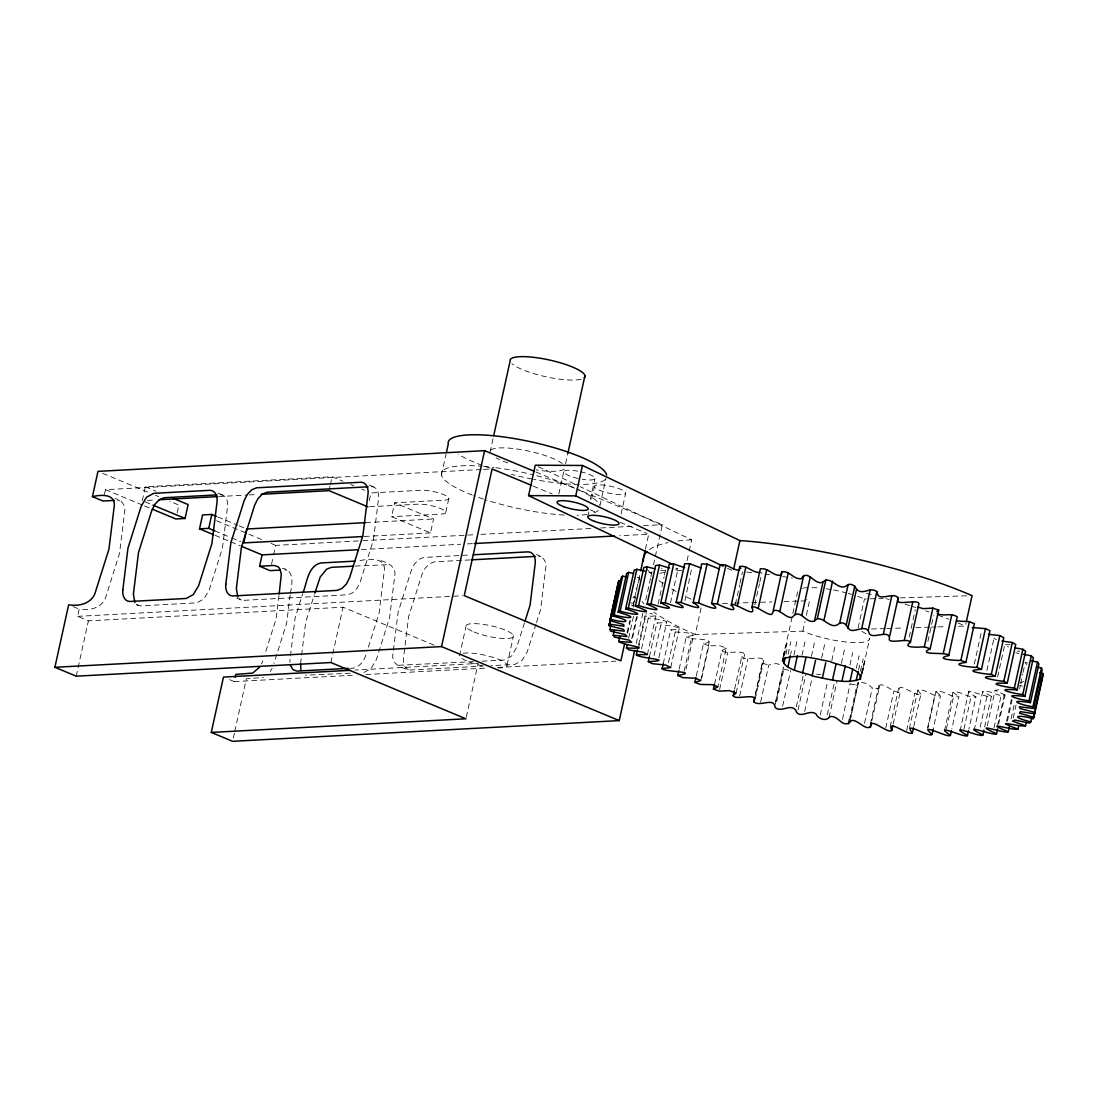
<?xml version="1.0" encoding="UTF-8"?>
<svg xmlns="http://www.w3.org/2000/svg" width="1098" height="1098" viewBox="0 0 1098 1098"><rect width="100%" height="100%" fill="white"/><g stroke="black" fill="none" stroke-linecap="round" stroke-linejoin="round"><path stroke-width="0.75" stroke-dasharray="5 3.75" d="M289.927 662.437L290.023 659.267M392.974 653.763C390.71 664.235 402.307 668.641 410.542 669.986L482.393 666.143M984.645 726.945L991.384 696.324C990.547 699.632 952.254 682.805 975.957 696.873L968.875 729.099M684.946 600.565L691.767 568.05M913.81 726.354L920.893 694.128C918.065 698.108 894.582 679.278 900.278 691.685C896.984 695.844 879.333 678.784 879.402 687.046L871.441 722.621M278.974 595.555L276.12 618.792L265.414 652.665M290.133 594.965L286.66 623.184L273.924 663.508M290.325 593.304C292.274 584.74 294.662 570.068 282.378 568.256M290.435 655.945L295.129 617.776L302.76 593.579M300.564 663.659L305.669 622.168L314.33 594.745M393.386 650.441L398.08 612.259L411.325 570.329L414.426 564.056L418.983 559.335L423.773 557.441L469.971 554.97M714.524 684.315L721.962 650.469C722.896 655.3 751.952 647.957 741.726 656.892C743.044 662.067 766.033 653.9 762.616 661.421L755.314 695.446M783.409 656.343L785.619 645.748L783.231 656.563M783.464 656.233L792.468 615.237M784.329 655.657L787.005 643.236M785.948 654.257L787.28 648.067M788.131 654.216L790.821 641.808M790.67 654.216L791.342 651.114M793.95 655.122L796.983 641.163M802.02 655.314L805.054 641.356M850.593 717.612L858.389 682.16L856.948 685.138L849.866 717.365M811.463 656.343L814.51 642.371M434.122 645.144L343.043 607.208L88.389 620.85L77.615 616.349L79.193 609.157C90.283 611.078 103.336 607.619 106.259 595.487L119.504 553.557L124.596 512.066C125.886 505.67 121.686 499.645 115.208 498.643M104.392 494.525L105.463 489.667L481.844 469.505M76.229 676.176L88.389 620.85M142.26 500.661L145.32 486.743L332.09 476.752L342.974 481.281M177.19 512.793L178.892 505.066L169.559 501.182M229.606 679.662L234.231 681.584L234.862 678.701M233.325 738.021L234.409 733.08M234.78 731.433L246.35 678.784L263.3 677.452M271.522 564.317L273.251 556.425M273.608 554.847L275.68 545.377L361.228 540.792M329.029 490.655L330.045 486.016M330.388 484.465L332.09 476.752M330.882 662.533L343.043 607.208M369.271 500.661L370.973 492.947L421.193 490.257A16.223 3.623 12.4 0 1 443.592 494.622A16.223 3.623 12.4 0 1 444.882 500.125L394.662 502.815L391.602 516.719L430.485 532.914L433.545 518.997L394.662 502.815M441.451 475.05L446.104 453.899M445.815 512.176L448.876 498.272M490.037 452.294L493.331 437.361M459.54 655.808L465.991 626.464M466.293 717.159L478.097 663.453L355.038 670.054M507.07 665.086L513.521 635.728M558.841 494.031L563.768 471.618M565.621 463.576L567.817 453.611M590.353 499.425L594.938 478.618M587.814 516.691L588.871 511.888M591.685 499.082L594.512 486.277M599.892 505.945L605.972 478.289M621.097 514.097L625.668 493.29A15.976 3.569 12.4 0 0 603.241 485.083A15.976 3.569 12.4 0 0 601.347 490.984A15.976 3.569 12.4 0 0 625.668 493.29M627.095 632.544L629.662 620.878M632.956 605.863L639.667 575.407M645.418 549.192L648.726 534.191L619.643 535.742M633.217 607.139L633.93 603.914M634.287 602.294L635.344 597.463M638.542 582.969L639.599 578.124L636.771 579.085M627.631 633.285L630.472 620.384M628.632 638.322L633.587 615.758M631.734 638.707L636.703 616.143M632.722 637.499L637.334 616.554M636.181 643.565L642.81 613.425M645.761 600.03L649.069 584.96M649.44 583.285L650.538 578.262M650.908 576.587L652.02 571.564M653.488 564.866L654.957 558.168M655.328 556.494L662.327 524.666L576.587 488.967M638.528 645.034L644.91 616.033C652.267 616.458 661.696 616.335 649.906 613.302M638.514 648.328L646.31 612.876M641.548 648.698L648.287 618.092L644.91 616.033M658.114 604.106L664.125 576.711M664.482 575.091L665.553 570.26L661.545 568.462M647.395 654.559L655.89 615.882M649.398 656.755L656.837 622.909C681.529 622.937 652.377 617.899 648.287 618.092M654.065 655.616L660.804 624.995L656.837 622.909M670.507 602.802L677.96 568.97L676.286 568.091M658.882 657.716L666.664 622.264M663.233 663.714L670.672 629.868C692.783 628.591 664.125 624.652 660.804 624.995M687.074 560.625L688.844 552.623M689.187 551.018L691.658 539.818L580.183 486.634M668.449 662.574L675.174 631.968L670.672 629.868M670.741 667.406L679.237 628.742M679.168 669.066L686.25 636.826L693.483 635.358L684.987 674.035M684.164 671.139L691.246 638.912L686.25 636.826M861.861 673.952L869.671 638.377A40.255 8.99 12.4 0 1 858.526 642.577L850.456 642.385A40.255 8.99 12.4 0 1 802.858 631.158L695.254 634.534L701.595 605.725M696.324 675.956L703.406 643.73C720.357 639.901 692.865 638.501 691.246 638.912M700.771 680.472L709.267 641.808M701.759 678.001L708.841 645.775L719.725 645.734L726.245 647.971L717.872 686.799M735.385 604.284L739.64 584.946M739.983 583.34L742.468 572.058M719.629 689.517L727.768 652.459M734.603 689.215L741.699 656.988M754.848 604.751L759.445 583.807M759.802 582.187L761.875 572.387M736.127 692.92L744.636 654.243M739.681 695.967L747.82 658.896M755.177 695.254L762.616 661.421M755.314 698.781L763.824 660.104M760.626 702.089L768.778 665.031L776.094 663.576L781.501 664.908M792.838 613.562L797.642 591.795M775.655 701.581L783.094 667.735M775.243 704.449L783.396 667.392M776.766 701.32L783.862 669.094L783.245 667.117M782.613 706.234L790.656 670.727M802.858 631.158L804.971 621.55M806.385 615.141L809.542 600.743A40.255 8.99 12.4 0 1 806.755 599.453M796.325 706.783L803.42 674.556M798.026 709.994L805.822 674.543M804.683 711.531L812.122 677.699M821.633 658.114L824.694 644.155M831.831 660.529L834.919 646.571M820.247 714.949L827.686 681.117M827.302 714.729L834.384 682.503M829.086 717.351L836.923 681.487M858.128 627.823L864.455 599.014L883.245 598.424M842.509 719.368L850.085 683.779M850.017 721.276L858.526 682.599M862.108 673.554L864.826 661.188L861.175 677.041M864.538 723.211L872.334 687.76L866.253 683.368L859.309 682.064M870.343 724.021L878.853 685.358M885.757 728.015L893.909 690.958M909.268 636.95L915.293 609.555M890.204 726.739L898.699 688.062M893.182 724.021L900.264 691.795M906.646 730.554L914.785 693.497M927.879 641.465L933.547 615.676M909.309 728.811L917.804 690.134C926.232 688.487 932.106 697.106 940.519 695.761L933.08 729.594M927.659 727.576L934.741 695.35M927.453 730.225L935.963 691.548C944.294 689.805 950.58 698.15 958.952 696.681L951.856 728.907M958.54 626.258L965.375 626.052L966.075 622.841M944.445 730.98L952.954 692.303C961.107 690.368 967.722 698.548 975.957 696.873M946.462 728.701L953.544 696.475M974.31 664.07L981.392 631.844L983.026 631.652M960.105 730.911L968.601 692.234M963.92 729.113L971.016 696.887M986.882 670.549L993.965 638.322L995.831 638.212M974.173 730.294L982.683 691.616C990.478 689.462 997.259 697.285 1005.041 695.061L998.658 724.076M980.198 727.178L986.924 696.571M997.657 676.931L1004.382 646.31M987.294 725.778L995.09 690.326L998.919 689.722L1001.582 690.477M994.047 727.754L1001.129 695.514M997.533 725.435L1004.615 693.209M1006.564 721.235L1011.533 698.671M1007.429 721.153L1012.04 700.208M1011.107 718.874L1014.291 704.367M1020.605 683.697L1022.718 674.035M1023.075 672.415L1024.146 667.584M1013.234 717.9L1016.075 705.012M1019.617 688.899L1020.33 685.674M841.384 663.398L844.472 649.453M849.962 665.004L852.721 652.61M856.33 668.215L859.103 655.822M858.581 669.78L859.624 665.127M860.393 671.262L863.165 658.869M861.354 672.978L863.426 663.7M879.402 687.046L878.88 688.789L872.334 687.76M368.365 647.147L379.071 613.274L384.163 571.784C386.976 556.425 367.857 558.731 358.373 560.941M524.46 622.937L516.815 647.12L511.544 656.041L504.366 660.008L482.118 661.202M536.016 624.103L527.356 651.512L522.085 660.433L514.907 664.4L490.957 665.676M536.524 622.484L540.6 609.582L545.706 568.078C546.996 561.696 542.796 555.67 536.318 554.668M261.571 663.961L262.875 660.721M365.826 655.204C363.603 662.012 357.838 669.107 349.946 668.27M270.314 671.386L272.112 668.353M816.555 674.213L820.961 674.515M721.962 650.469L726.382 648.122M1021.03 682.448L1023.858 681.501M665.553 570.26L660.639 570.631M677.96 568.97L675.215 569.244M363.905 672.484L371.097 668.517L376.367 659.596L389.612 617.666L394.704 576.176C396.872 566.541 387.004 562.052 379.304 560.241M1025.244 662.629L1027.81 662.904M691.658 539.818L684.919 540.202A197.997 44.208 12.4 0 0 676.395 541.163M681.597 570.425L678.235 570.617A197.997 44.208 12.4 0 0 674.721 570.96M483.545 469.409L490.394 469.052M147.352 500.386L155.847 499.933M218.667 496.557L247.53 495.02M249.232 494.924L257.714 494.471M369.587 506.754L418.132 504.16A16.223 3.623 12.4 0 1 440.531 508.525A16.223 3.623 12.4 0 1 441.821 514.029L391.602 516.719M365.634 522.648L433.545 518.997M364.275 536.455L430.485 532.914M362.93 540.71L474.13 534.753M480.979 534.383L592.179 528.426M600.73 527.973L633.244 526.23M643.51 525.681L662.327 524.666M361.311 549.576L460.529 544.265M467.377 543.894L474.226 543.537M355.258 566.06L389.845 564.633M470.246 559.911L434.314 561.833L429.524 563.727L424.967 568.435L421.865 574.721L408.621 616.651L403.515 658.141C403.048 662.41 404.009 667.817 408.387 669.684M77.615 616.349L462.533 595.747M473.567 661.655L397.833 665.292M350.262 673.211L305.436 675.201M234.231 681.584L352.266 675.27M365.963 674.529L485.714 668.119M497.696 667.474L615.731 661.161M722.443 603.475L732.695 603.159M734.397 603.104L771.976 601.924M783.931 601.539L799.303 601.059M801.005 601.004L806.124 600.853M900.333 597.888L970.358 595.692M871.441 629.003L885.098 628.564M886.813 628.523L903.887 627.974M915.842 627.603L929.512 627.178M931.214 627.123L936.333 626.958M938.049 626.903L946.586 626.642M1010.27 644.746L1004.739 644.704L1008.527 646.996M812.026 587.663L816.871 587.787A40.255 8.99 12.4 0 1 819.89 588.034M630.705 602.98L633.779 603.131M1017.119 651.073L1019.603 651.21M675.174 631.968L687.87 632.887L693.469 635.22M651.759 573.032L649.014 572.319M371.522 486.62C377.355 486.661 379.277 493.675 378.549 498.465L373.444 539.955L360.199 581.899L357.097 588.171L352.54 592.879L347.737 594.773L243.372 600.359L236.701 598.177M220.52 494.704C226.366 494.745 228.274 501.759 227.547 506.549L222.455 548.039L209.21 589.983L203.926 598.904L196.748 602.857L140.42 605.876L133.75 603.694M538.679 556.247L540.834 556.549M117.568 500.221L119.737 500.523M284.739 569.848L286.894 570.15M1018.971 653.516L1015.87 652.83M632.832 597.683L635.426 597.834L633.244 595.775M850.305 683.917L856.948 685.138M631.323 605.135L634.287 605.725M1019.658 685.399L1022.595 686.113M783.862 669.094L790.409 670.782M762.41 663.219L768.778 665.031M637.169 577.177L639.612 578.001M1021.771 682.915L1021.03 682.585M703.406 643.73L708.841 645.775M1026.836 664.674L1025.203 662.753M536.057 472.085L573.472 487.663M533.23 486.085L552.225 493.99M590.189 509.801L598.094 513.095M620.246 522.332L647.134 533.532M369.161 485.041L373.677 486.922M350.756 484.52L353.858 485.81M361.64 489.049L364.742 490.353M218.159 493.126L222.688 495.006M145.32 486.743L156.012 491.204M217.884 516.98L237.648 525.201M239.172 525.846L243.729 527.74M102.649 473.307L149.328 492.755M155.559 495.349L158.661 496.639M216.581 520.768L261.681 539.543M271.014 543.441L275.68 545.377M145.32 501.923L152.951 505.107M214.824 530.883L230.031 537.21M231.554 537.842L240.682 541.643M105.463 489.667L143.001 505.286M144.565 505.945L149.246 507.894M215.167 535.357L229.249 541.218M230.8 541.863L240.188 545.775M73.168 606.645L79.193 609.157M538.377 466.691L578.632 485.892M727.466 568.27L731.79 570.329M1005.041 695.061L995.09 690.326M996.353 639.722L993.965 638.322M239.309 598.945L241.217 600.057M136.358 604.463L138.266 605.574M991.384 696.324L982.683 691.616M952.954 692.303L958.952 696.681M935.963 691.548L940.437 695.624M917.804 690.134L920.893 694.128M580.444 471.715A15.976 3.569 12.4 0 1 594.938 478.152A15.976 3.569 12.4 0 1 582.324 479.318M578.262 478.536A15.976 3.569 12.4 0 1 563.741 471.769A15.976 3.569 12.4 0 1 579.085 471.413M691.109 599.192A197.997 44.208 12.4 0 1 685.001 596.2M676.052 591.465A197.997 44.208 12.4 0 1 670.645 588.336M663.068 583.477A197.997 44.208 12.4 0 1 658.292 580.019M650.675 573.334A197.997 44.208 12.4 0 1 646.928 568.86M649.343 549.659A197.997 44.208 12.4 0 1 668.051 542.59M695.267 634.534A197.997 44.208 12.4 0 1 653.914 612.162M643.991 603.749A197.997 44.208 12.4 0 1 641.959 601.484M636.799 591.355A197.997 44.208 12.4 0 1 636.854 588.212M659.733 573.362A197.997 44.208 12.4 0 1 666.541 572.044M746.695 572.099A197.997 44.208 12.4 0 1 751.718 572.607M764.826 574.103A197.997 44.208 12.4 0 1 769.629 574.721M782.6 576.532A197.997 44.208 12.4 0 1 792.481 578.07M866.363 593.387A197.997 44.208 12.4 0 1 874.639 595.528M886.059 598.616A197.997 44.208 12.4 0 1 889.284 599.522M905.136 604.188A197.997 44.208 12.4 0 1 909.789 605.629M911.326 606.123A197.997 44.208 12.4 0 1 915.897 607.578M925.669 610.817A197.997 44.208 12.4 0 1 928.867 611.915M938.214 615.237A197.997 44.208 12.4 0 1 948.686 619.19M957.923 622.895A197.997 44.208 12.4 0 1 965.375 626.052M861.848 631.364A40.255 8.99 12.4 0 1 868.202 635.687M802.652 588.226A40.255 8.99 12.4 0 1 808.801 587.595M826.314 588.803A40.255 8.99 12.4 0 1 832.078 589.736M833.547 589.997A40.255 8.99 12.4 0 1 846.682 592.989M848.329 593.428A40.255 8.99 12.4 0 1 851.581 594.375M857.703 596.365A40.255 8.99 12.4 0 1 864.455 599.014M564.18 469.011A38.334 8.564 12.4 0 1 536.099 469.903M507.77 462.931A38.334 8.564 12.4 0 1 496.131 457.866M490.765 450.166A38.334 8.564 12.4 0 1 524.103 450.166A38.334 8.564 12.4 0 1 562.217 463.548M581.02 379.263A38.334 8.564 12.4 0 1 544.773 376.504A38.334 8.564 12.4 0 1 511.942 363.671M598.369 510.446A81.142 18.117 12.4 0 1 593.318 513.082M587.128 514.468A81.142 18.117 12.4 0 1 577.081 515.278M564.221 515.058A81.142 18.117 12.4 0 1 485.014 499.604M483.353 499.055A81.142 18.117 12.4 0 1 473.732 495.651M472.222 495.061A81.142 18.117 12.4 0 1 481.953 466.252M483.614 466.389A81.142 18.117 12.4 0 1 494.004 467.487M495.774 467.707A81.142 18.117 12.4 0 1 533.655 474.926M536.785 475.709A81.142 18.117 12.4 0 1 599.426 504.641M463.054 653.31A24.348 5.435 12.4 0 1 499.151 659.596A24.348 5.435 12.4 0 1 498.053 667.886M483.12 665.964A24.348 5.435 12.4 0 1 460.707 657.482M605.163 479.538A81.142 18.117 12.4 0 1 580.869 484.424M579.305 484.424A81.142 18.117 12.4 0 1 533.601 479.346M532.022 479.03A81.142 18.117 12.4 0 1 511.366 474.377M490.147 468.16A81.142 18.117 12.4 0 1 483.642 465.909M482.077 465.332A81.142 18.117 12.4 0 1 458.086 454.119M473.924 631.94A24.348 5.435 12.4 0 0 513.068 637.073A24.348 5.435 12.4 0 0 482.296 624.254A24.348 5.435 12.4 0 0 473.924 631.94"/><path stroke-width="1.5" d="M300.564 663.659L300.948 669.753M759.843 572.415C752.322 573.032 747.477 565.072 739.736 566.458L731.241 605.135C734.178 601.155 757.593 620.082 751.869 607.469L760.365 568.791C768.504 567.446 772.91 576.45 781.007 575.242M734.26 690.834L733.19 695.665C734.754 700.634 757.524 692.632 754.12 700.099L753.887 701.787C758.718 707.139 773.088 697.765 774.749 705.794L775.284 707.647C781.694 712.876 790.08 703.447 795.625 710.008C799.179 720.412 809.391 708.553 815.992 713.988C818.106 718.929 826.506 721.908 829.635 716.816C837.815 714.318 842.509 728.537 849.811 722.264C854.436 714.729 866.336 733.382 870.906 725.723C870.838 717.461 888.488 734.507 891.768 730.348C886.072 717.955 909.556 736.785 912.383 732.805L913.454 727.96M279.18 593.894L281.321 574.13L279.784 568.737L278.261 566.87L274.198 565.456L259.595 566.239L262.079 554.888L357.893 549.755M814.496 620.988C821.496 612.3 830.541 632.27 839.448 623.239C848.644 620.878 845.735 632.324 854.766 630.252C858.924 629.525 867.145 625.984 868.889 632.132C870 640.944 888.502 628.948 889.504 637.842C886.319 645.322 908.787 637.279 910.434 642.261L918.944 603.584C917.379 598.63 894.596 606.631 898.013 599.165C896.997 590.271 878.51 602.267 877.384 593.455L876.849 591.616C870.165 586.442 864.03 594.992 857.318 590.12C855.273 587.389 853.585 583.12 847.944 584.561C838.872 593.455 831.159 574.391 823.047 581.913L814.496 620.988C806.083 624.131 801.252 609.349 793.827 615.662C789.201 623.197 777.288 604.545 772.718 612.204C772.608 620.343 755.397 603.625 751.869 607.469M823.047 581.913C815.389 586.291 809.473 570.384 802.322 576.985L802.116 577.987M782.462 660.886L782.97 658.937C797.93 653.296 814.716 658.773 829.882 661.531C838.103 665.525 860.791 667.433 860.667 678.893C845.707 684.63 828.894 679.127 813.769 676.313C805.808 672.292 780.788 670.329 783.121 657.784M783.931 663.563L785.276 657.359M787.993 666.623L790.34 655.767M794.362 669.821L797.381 655.877M802.597 672.978L805.959 657.482M812.136 675.86L815.526 660.365M822.347 678.262L825.751 662.78M349.919 670.329L223.443 677.095L211.283 732.421L465.936 718.792L330.882 662.533L76.229 676.176L54.9 667.296L68.652 604.765C79.742 606.686 92.795 603.227 95.704 591.095L108.949 549.165L114.055 507.674C116.484 493.798 102.183 494.388 92.424 496.612L97.983 471.358L484.616 450.66L534.506 471.44M152.375 509.198L175.831 518.97L185.054 518.476L188.115 504.572L172.825 498.204M213.602 534.699L199.534 528.838L202.581 514.935L211.804 514.44L216.361 516.335M199.534 528.838L208.744 528.344L211.804 514.44M235.178 677.274L235.809 674.392L252.76 673.06L259.759 666.994M446.461 452.28L448.259 444.141A81.142 18.117 12.4 0 1 522.923 440.147A81.142 18.117 12.4 0 1 606.686 475.036M54.9 667.296L441.533 646.585L484.616 450.66M493.688 435.7L510.103 361.05A38.334 8.564 12.4 0 1 550.276 360.199A38.334 8.564 12.4 0 1 584.232 377.781M672.113 564.097L528.591 495.623L535.275 465.209L582.448 465.47L739.915 540.6L746.805 541.081A197.997 44.208 12.4 0 1 972.059 595.638L966.432 621.248M567.817 453.611L584.96 375.64M723.157 566.211L575.75 495.884L582.448 465.47M611.023 624.652L609.953 629.483L624.35 631.172L623.431 629.36L609.061 625.654L618.27 581.94L619.409 580.595M609.033 624.089L623.925 626.244L623.733 624.57L609.774 620.603L618.943 580.513M609.061 625.654L617.996 585.467M610.433 619.19C625.956 623.678 634.671 621.372 612.794 616.088L621.303 577.411L622.662 576.162L626.107 576.821M612.794 616.088L614.153 614.839L622.662 576.162M614.153 614.839C625.984 618.531 642.838 619.203 618.105 612.149L626.615 573.472L628.646 572.401L633.587 573.472M619.807 636.662L618.737 641.493L631.666 642.33L629.305 640.175L614.633 637.128L613.206 635.303L614.276 630.472M618.105 612.149L620.15 611.078L628.646 572.401M620.15 611.078C628.962 614.057 651.512 617.433 625.654 608.827L634.164 570.15L636.854 569.286L644.704 571.166M625.654 608.827L628.344 607.949L636.854 569.286M624.529 644.21L620.864 660.886L464.248 595.651L492.11 468.956L531.652 485.426M640.656 570.864L645.061 550.853M628.344 607.949C635.028 610.474 660.955 615.662 635.358 606.165L643.853 567.488L647.175 566.829L654.875 568.86M637.471 649.865L636.401 654.71L647.395 654.559L643.606 652.253L629.264 649.989L626.505 647.985L627.205 644.759M635.358 606.165L638.679 605.492L647.175 566.829M211.283 732.421L232.611 741.315L619.245 720.604L634.713 650.263M638.679 605.492C643.661 607.606 671.523 614.331 647.093 604.188L655.602 565.525L659.5 565.058L669.629 568.105M647.093 604.188L651.004 603.735L659.5 565.058M651.004 603.735C654.683 605.643 683.244 613.247 660.749 602.926L669.258 564.248L673.705 564.015L684.603 567.652M663.233 663.714L662.163 668.545L670.7 667.529L665.69 665.059L652.294 663.672L648.328 661.586L649.398 656.755M660.749 602.926L665.21 602.692L673.705 564.015M665.21 602.692C668.119 604.408 695.789 612.821 676.176 602.39L684.672 563.713L689.626 563.699L701.1 568.009M676.176 602.39L681.117 602.377L689.626 563.699M681.117 602.377C682.97 603.625 710.159 613.274 693.181 602.582L701.691 563.905L707.085 564.111L719.149 568.874M733.19 695.665L736.127 692.92L729.072 690.615L719.272 691.122L713.453 689.146L717.872 686.799L712.3 684.658L700.346 684.438L694.91 682.393L700.771 680.472L695.665 678.303L682.75 677.59L677.74 675.503L678.811 670.672M693.181 602.582L698.575 602.775L707.085 564.111M698.575 602.775C699.893 603.845 725.49 614.084 711.614 603.502L720.11 564.825C727.452 563.411 732.558 570.384 739.544 570.301M694.91 682.393L695.967 677.562M731.241 605.135C741.548 615.498 718.353 604.751 717.392 603.914L725.888 565.237M733.588 569.423L739.915 540.6M713.453 689.146L714.524 684.315M737.348 605.767L745.844 567.09M758.224 608.306L766.72 569.629M773.253 610.474L781.762 571.797C790.093 570.425 793.703 580.389 802.171 578.536M753.901 701.896L754.957 697.065M779.8 611.504L788.295 572.827M795.172 614.125L803.681 575.448M801.828 615.333L810.338 576.67M817.392 618.366L825.888 579.703M824.09 619.752L832.586 581.089M839.654 623.17L848.15 584.507M832.504 680.033L835.935 664.551M846.311 624.721L854.82 586.044M847.889 628.317L856.509 589.255M861.724 628.481L870.22 589.804M868.271 630.17L876.849 591.616M848.452 723.815L849.509 718.97M883.355 634.232L891.851 595.555M889.723 636.03L898.233 597.353M870.371 727.452L871.441 722.621M904.299 640.354L912.809 601.69M891.768 730.472L892.825 725.627M910.393 642.371C900.593 648.781 922.773 646.969 924.351 646.804L932.861 608.127L938.68 610.117L930.171 648.794C915.457 656.041 948.315 651.443 948.727 655.533L957.223 616.856C951.156 612.492 943.607 616.705 937.294 613.7M943.292 653.488L951.788 614.811M912.383 732.805C901.938 720.041 929.951 737.966 932.024 734.438L933.08 729.594M969.383 621.674L974.379 623.746L965.883 662.423L960.887 660.337L969.383 621.674L956.468 620.96M932.024 734.438C917.434 721.413 948.548 738.57 950.443 735.344L951.513 730.513M985.455 628.619L989.971 630.719L981.461 669.382L976.959 667.296L985.455 628.619L972.21 627.576M950.443 735.344C930.761 721.715 966.46 738.817 967.462 735.536L968.518 730.705M999.839 635.591L1003.792 637.677L995.296 676.341L991.329 674.254L999.839 635.591L988.433 634.328M967.462 735.536C943.745 721.482 982.037 738.309 982.875 735.001L983.945 730.17M1012.356 642.495L1015.732 644.553L1007.223 683.231L1003.846 681.172L1012.356 642.495L1001.898 641.026M982.875 735.001C956.509 721.345 994.953 736.593 996.531 733.739L997.602 728.907M1022.869 649.275L1025.628 651.279L1017.119 689.942L1014.374 687.952L1022.869 649.275L1015.032 647.902M996.531 733.739C968.697 720.933 1005.274 734.013 1008.266 731.762L1009.337 726.931M1031.283 655.849L1033.383 657.771L1024.887 696.434L1022.787 694.512L1031.283 655.849L1023.377 654.257M1008.266 731.762C979.485 719.849 1013.495 730.884 1017.97 729.099L1018.683 725.888M1037.5 662.135L1038.928 663.961L1030.418 702.624L1028.991 700.799L1037.5 662.135L1031.077 660.694M1017.97 729.099C988.557 718.065 1019.63 727.233 1025.518 725.792L1026.232 722.566M1039.751 672.676L1043.073 673.596L1043.1 675.16L1033.863 717.323L1019.52 713.178L1020.262 711.6L1034.591 713.837L1034.563 712.273L1020.207 708.567L1019.287 706.769L1033.671 708.457L1032.93 706.741L1041.439 668.064L1036.567 666.857M1033.671 708.457L1042.167 669.78L1041.439 668.064M1025.518 725.792L1012.534 721.125L1014.799 720.055L1029.471 723.088L1030.83 721.839L1031.9 717.008M1030.83 721.839C1008.952 716.555 1017.668 714.249 1033.191 718.737L1043.073 673.596M841.946 681.062L845.378 665.58M850.017 681.254L852.775 668.874M856.165 680.609L858.238 671.317M859.967 679.182L861.01 674.529M303.268 591.959C307.042 582.173 308.167 565.868 320.822 562.958L354.956 561.133M314.838 593.126L320.218 576.999L326.573 569.244L331.363 567.35L353.556 566.156M524.968 621.317L530.059 605.19L535.165 563.686C535.893 558.909 533.971 551.882 528.138 551.855L473.389 554.778M1033.191 718.737L1033.863 717.323M781.762 571.797L781.474 574.625M938.68 610.117L936.814 611.517M948.727 655.533C931.777 659.363 959.268 660.749 960.887 660.337M677.74 675.503C701.197 671.345 661.71 671.935 662.163 668.545M965.883 662.423C946.092 664.976 974.667 667.694 976.959 667.296M981.461 669.382C958.664 670.562 988.571 674.639 991.329 674.254M648.328 661.586C677.96 660.2 636.593 657.963 636.401 654.71M995.296 676.341C970.605 676.313 999.756 681.364 1003.846 681.172M1007.223 683.231C980.83 682.229 1009.021 687.787 1014.374 687.952M114.329 500.4L102.965 501.004L92.424 496.612M217.116 494.896L164.206 497.723L159.416 499.617L154.859 504.325L151.744 510.611L138.499 552.541L133.407 594.032L134.834 602.596M368.104 486.798L267.157 492.206L262.367 494.1L257.81 498.821L254.695 505.094L241.45 547.024L236.358 588.528L237.786 597.092M159.237 499.741L216.965 496.653M261.118 494.292L329.029 490.655L367.912 506.851M365.634 522.648L246.776 529.003L243.715 542.906L362.573 536.551M474.226 543.537L614.509 536.016M279.866 570.109L270.135 570.631L259.595 566.239M471.962 559.815L535.261 556.425M348.244 668.366L297.05 671.111L292.988 669.684L290.407 665.361M626.505 647.985C657.62 649.206 622.017 644.979 618.737 641.493M1017.119 689.942C989.916 687.87 1015.732 694.018 1022.787 694.512M528.591 495.623L575.75 495.884M932.861 608.127L923.061 608.635L917.955 607.112M1024.887 696.434C997.725 693.387 1019.822 699.838 1028.991 700.799M613.206 635.303L626.931 636.511L625.284 634.575L610.694 631.185L609.953 629.483M1030.418 702.624C1004.89 698.644 1020.824 705.19 1032.93 706.741M711.614 603.502L717.392 603.914M1041.233 679.991L1041.92 678.509M924.351 646.804L930.171 648.794M152.951 505.107L185.054 518.476M208.744 528.344L214.824 530.883M241.752 546.42L262.079 554.888M441.533 646.585L619.245 720.604M739.778 566.582L740.862 568.517M643.483 560.941A197.997 44.208 12.4 0 1 647.106 551.498M122.866 589.653C122.125 594.43 124.047 601.443 129.88 601.484L186.207 598.465L193.385 594.512L198.656 585.591L211.9 543.647L217.006 502.157C217.733 497.367 215.826 490.353 209.979 490.312L153.665 493.331L146.473 497.298L141.203 506.219L127.958 548.149L122.866 589.653M225.817 584.136C225.076 588.912 226.998 595.939 232.831 595.967L337.196 590.381L341.986 588.487L346.556 583.779L349.658 577.507L362.903 535.563L367.995 494.073C368.722 489.283 366.814 482.269 360.981 482.228L256.616 487.814L251.826 489.708L247.256 494.429L244.154 500.702L230.909 542.632L225.817 584.136M594.663 521.399A15.976 3.569 12.4 0 0 618.984 523.705A15.976 3.569 12.4 0 0 596.557 515.497A15.976 3.569 12.4 0 0 594.663 521.399M563.933 506.741A15.976 3.569 12.4 0 0 588.24 509.033A15.976 3.569 12.4 0 0 565.813 500.825A15.976 3.569 12.4 0 0 563.933 506.741"/></g></svg>
